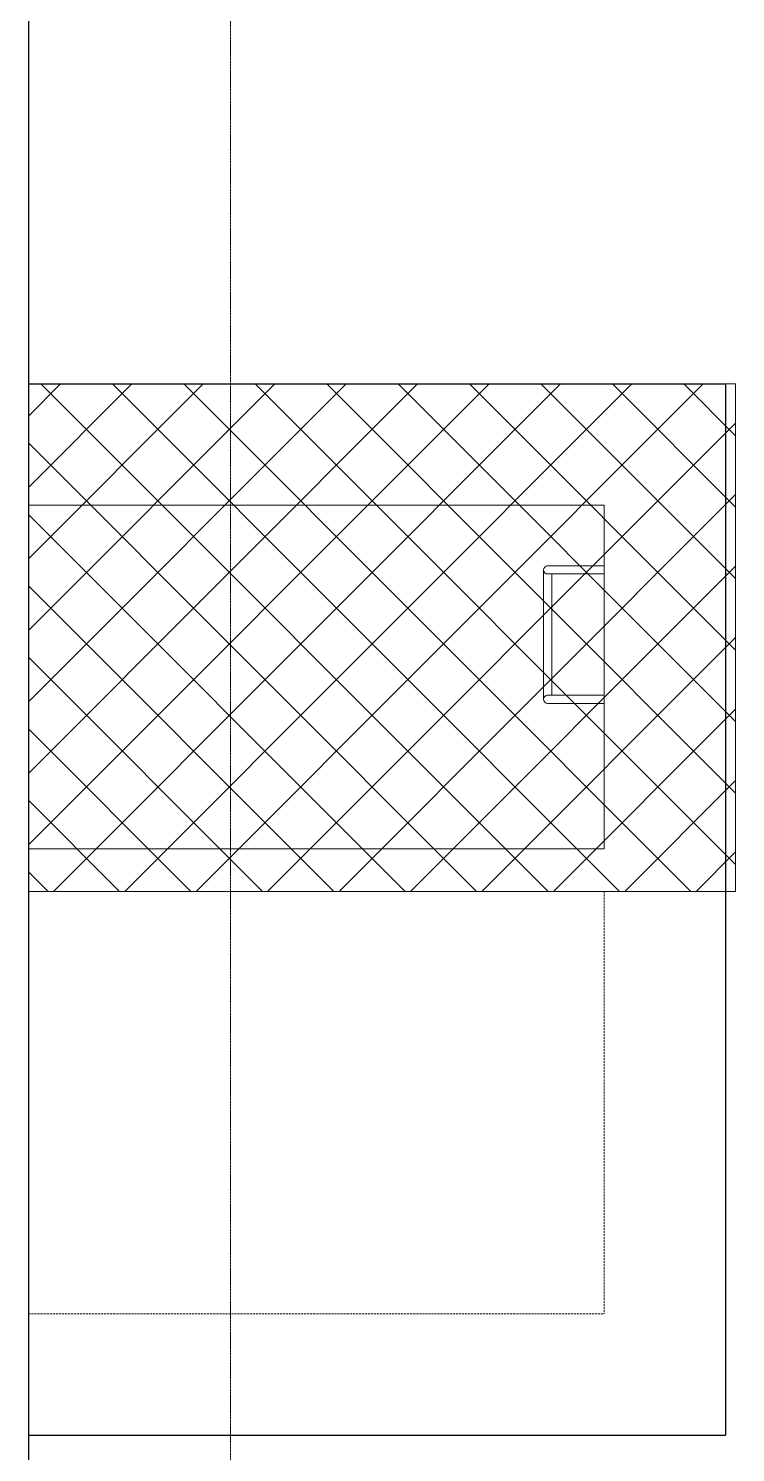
# Model space of a CAD drawing. Header units: inches. Extents: x 66516 to 131389, y 89316 to 134980.
# Drawn here: x 107117 to 108867, y 121778 to 125300 of the extents above; entities that cross this region are included whole.
import ezdxf

# ---------------------------------------------------------------- set-up
doc = ezdxf.new("R2010")
doc.units = ezdxf.units.IN
doc.header["$MEASUREMENT"] = 0
doc.linetypes.add('HIDDEN', pattern=[0.375, 0.25, -0.125])
doc.linetypes.add('HIDDENX2', pattern=[0.75, 0.5, -0.25])
doc.layers.add('DIM', color=251, linetype='Continuous', lineweight=0)
doc.layers.add('M-X-BKGD', color=8, linetype='Continuous')
doc.layers.add('PIPE FLOOR PLAN', color=252, linetype='Continuous')

# ---------------------------------------------------------------- blocks, each defined once
blk = doc.blocks.new('123')
at = {"layer": 'DIM', "linetype": 'HIDDENX2', "lineweight": 0, "ltscale": 10}
for p, q in [((-756660.9, -1051756.2), (-756660.9, -1053181.2)), ((-756660.9, -1051756.2), (-756660.9, -1053181.2)), ((-749099.6, -1052256.2), (-774045, -1052256.2)), ((-749099.6, -1052256.2), (-774045, -1052256.2)), ((-755615.9, -1053181.2), (-756660.9, -1053181.2)), ((-755615.9, -1053181.2), (-756660.9, -1053181.2))]:
    blk.add_line(p, q, dxfattribs=at)
at = {"layer": 'DIM', "color": 8, "lineweight": 0}
for p, q in [((-755615.9, -1053481.2), (-755615.9, -1051756.2)), ((-755615.9, -1053481.2), (-755615.9, -1051756.2)), ((-755510.9, -1051756.2), (-755510.9, -1053181.2)), ((-755510.9, -1051756.2), (-755510.9, -1053181.2)), ((-754660.9, -1051756.2), (-754660.9, -1053181.2)), ((-754660.9, -1051756.2), (-754660.9, -1053181.2)), ((-755150.9, -1053181.2), (-755150.9, -1053041.2)), ((-755150.9, -1053181.2), (-755150.9, -1053041.2)), ((-754820.9, -1053031.2), (-755140.9, -1053031.2)), ((-754820.9, -1053031.2), (-755140.9, -1053031.2)), ((-755130.9, -1053181.2), (-755130.9, -1053041.2)), ((-755130.9, -1053181.2), (-755130.9, -1053041.2)), ((-754830.9, -1053051.2), (-755130.9, -1053051.2)), ((-754830.9, -1053051.2), (-755130.9, -1053051.2)), ((-754830.9, -1053181.2), (-754830.9, -1053041.2)), ((-754830.9, -1053181.2), (-754830.9, -1053041.2)), ((-754810.9, -1053181.2), (-754810.9, -1053041.2)), ((-754810.9, -1053181.2), (-754810.9, -1053041.2)), ((-754660.9, -1053181.2), (-755510.9, -1053181.2)), ((-754660.9, -1053181.2), (-755510.9, -1053181.2))]:
    blk.add_line(p, q, dxfattribs=at)
for centre in [(-755140.9, -1053041.2), (-755140.9, -1053041.2), (-754820.9, -1053041.2), (-754820.9, -1053041.2)]:
    blk.add_arc(centre, 10, 0, 180, dxfattribs=at)
at = {"layer": 'PIPE FLOOR PLAN', "color": 8}
for p, q in [((-749660.9, -1051756.2), (-773545, -1051756.2)), ((-749660.9, -1051756.2), (-773545, -1051756.2)), ((-756960.9, -1051756.2), (-756960.9, -1053481.2)), ((-756960.9, -1051756.2), (-756960.9, -1053481.2)), ((-754360.9, -1051756.2), (-754360.9, -1053481.2)), ((-754360.9, -1051756.2), (-754360.9, -1053481.2)), ((-754360.9, -1053481.2), (-756960.9, -1053481.2)), ((-754360.9, -1053481.2), (-756960.9, -1053481.2))]:
    blk.add_line(p, q, dxfattribs=at)

msp = doc.modelspace()

# ---------------------------------------------------------------- hatches: boundary and pattern name
at = {"layer": 'M-X-BKGD'}
h = msp.add_hatch(dxfattribs=at)
h.set_pattern_fill('ANSI37', color=8, scale=1000, style=0)
h.set_pattern_definition([(45, (54934.32, 97261.4), (-88.38835, 88.38835), []), (135, (54934.32, 97261.4), (-88.38835, -88.38835), [])])
h.paths.add_polyline_path([(108866.8, 124420.8), (107116.8, 124420.8), (107116.8, 123165.8), (108866.8, 123165.8)])

# ---------------------------------------------------------------- linework, layer by layer
at = {"layer": 'M-X-BKGD', "color": 8, "linetype": 'HIDDEN', "lineweight": 0, "ltscale": 10}
msp.add_line((107616.8, 129682.1), (107616.8, 104736.7), dxfattribs=at)
msp.add_line((107616.8, 129682.1), (107616.8, 104736.7), dxfattribs=at)
at = {"layer": 'M-X-BKGD', "color": 8, "linetype": 'Continuous', "lineweight": 0, "ltscale": 10}
for p, q in [((107116.8, 129120.8), (107116.8, 105236.7)), ((107116.8, 129120.8), (107116.8, 105236.7)), ((107116.8, 124420.8), (108841.8, 124420.8)), ((107116.8, 124420.8), (108841.8, 124420.8)), ((108841.8, 124420.8), (108841.8, 121820.8)), ((108841.8, 124420.8), (108841.8, 121820.8)), ((107116.8, 121820.8), (108841.8, 121820.8)), ((107116.8, 121820.8), (108841.8, 121820.8))]:
    msp.add_line(p, q, dxfattribs=at)
at = {"layer": 'M-X-BKGD', "color": 8, "lineweight": 0}
for p, q in [((107116.8, 124120.8), (108541.8, 124120.8)), ((107116.8, 124120.8), (108541.8, 124120.8)), ((108541.8, 124120.8), (108541.8, 123270.8)), ((108541.8, 124120.8), (108541.8, 123270.8)), ((108391.8, 123960.8), (108391.8, 123640.8)), ((108391.8, 123960.8), (108391.8, 123640.8)), ((108541.8, 123970.8), (108401.8, 123970.8)), ((108541.8, 123970.8), (108401.8, 123970.8)), ((108541.8, 123950.8), (108401.8, 123950.8)), ((108541.8, 123950.8), (108401.8, 123950.8)), ((108411.8, 123950.8), (108411.8, 123650.8)), ((108411.8, 123950.8), (108411.8, 123650.8)), ((108541.8, 123650.8), (108401.8, 123650.8)), ((108541.8, 123650.8), (108401.8, 123650.8)), ((108541.8, 123630.8), (108401.8, 123630.8)), ((108541.8, 123630.8), (108401.8, 123630.8)), ((107116.8, 123270.8), (108541.8, 123270.8)), ((107116.8, 123270.8), (108541.8, 123270.8)), ((108841.8, 123165.8), (107116.8, 123165.8)), ((108841.8, 123165.8), (107116.8, 123165.8))]:
    msp.add_line(p, q, dxfattribs=at)
at = {"layer": 'M-X-BKGD', "color": 8, "linetype": 'HIDDENX2', "lineweight": 0, "ltscale": 10}
for p in [(108541.8, 123165.8), (108541.8, 123165.8), (107116.8, 122120.8), (107116.8, 122120.8)]:
    msp.add_line(p, (108541.8, 122120.8), dxfattribs=at)
at = {"layer": 'M-X-BKGD', "color": 8, "linetype": 'Continuous', "lineweight": 0, "ltscale": 10}
msp.add_lwpolyline([(107116.8, 124420.8), (108866.8, 124420.8), (108866.8, 123165.8), (107116.8, 123165.8)], close=True, dxfattribs=at)
at = {"layer": 'M-X-BKGD', "color": 8, "lineweight": 0}
for centre in [(108401.8, 123960.8), (108401.8, 123960.8), (108401.8, 123640.8), (108401.8, 123640.8)]:
    msp.add_arc(centre, 10, 90, 270, dxfattribs=at)

# ---------------------------------------------------------------- block references
at = {"layer": 'M-X-BKGD', "rotation": 90}
msp.add_blockref('123', (-944639.4, 878781.7), dxfattribs=at)

doc.saveas('drawing.dxf')
